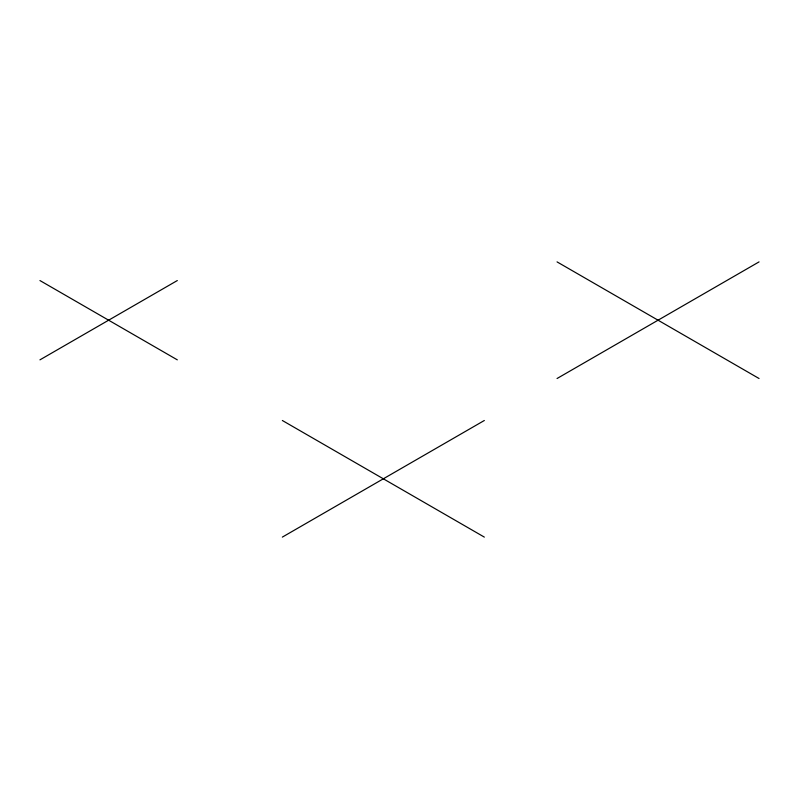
<?xml version="1.0" encoding="UTF-8"?>
<svg xmlns="http://www.w3.org/2000/svg" width="799" height="799" viewBox="0 0 799 799"><rect width="100%" height="100%" fill="white"/><g stroke="black" fill="none" stroke-linecap="round" stroke-linejoin="round"><path stroke-width="1.2" d="M39.95 359.85L177.308 280.549M282.347 537.108L484.334 420.494M557.053 378.506L759.05 261.892M557.053 261.892L759.05 378.506M39.95 280.549L177.308 359.85M282.347 420.494L484.334 537.108"/></g></svg>
